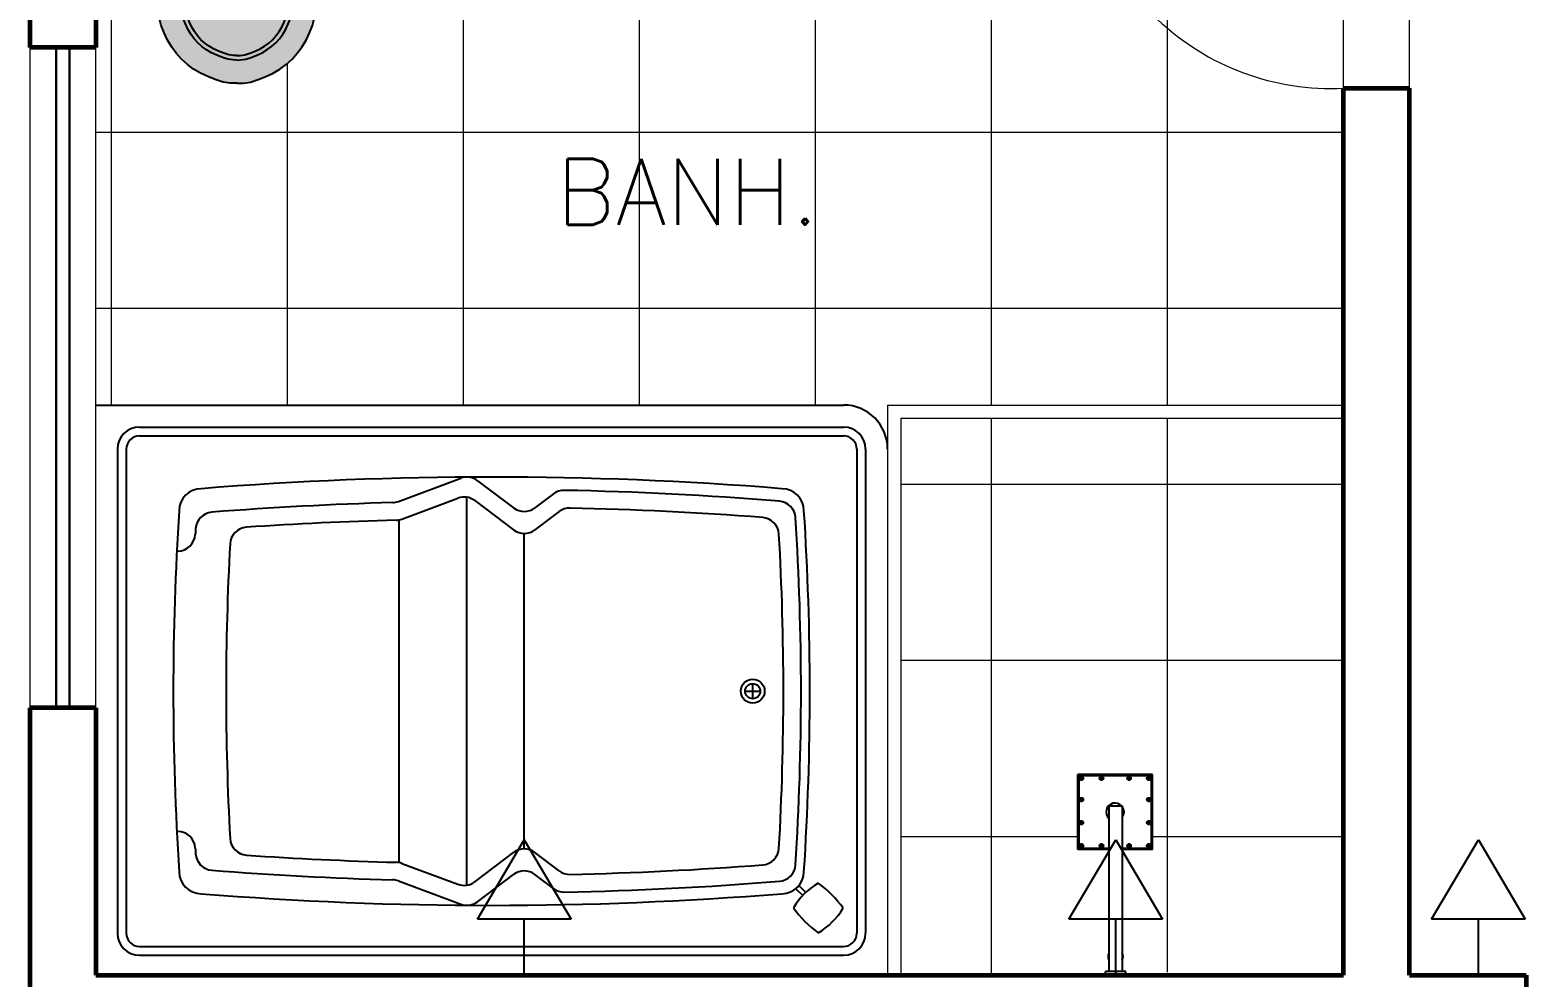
# Model space of a CAD drawing. Header units: millimetres. Extents: x 1127 to 14330, y -137 to 7568.
# Drawn here: x 12149.1 to 12489.1, y 6910 to 7125.2 of the extents above; entities that cross this region are included whole.
import ezdxf

# ---------------------------------------------------------------- set-up
doc = ezdxf.new("R2010")
doc.units = ezdxf.units.MM
doc.header["$LTSCALE"] = 0.01
for name, color, linetype, lineweight in [('0.05', 8, 'Continuous', 5), ('0.13', 6, 'Continuous', 13), ('0.20', 7, 'Continuous', 20), ('0.60', 4, 'Continuous', 60)]:
    doc.layers.add(name, color=color, linetype=linetype, lineweight=lineweight)
doc.layers.add('HAC_MOB', color=61, linetype='Continuous')
doc.layers.add('LAY', color=8, linetype='Continuous')
doc.styles.add('ROMANS', font='romans.shx')

# ---------------------------------------------------------------- blocks, each defined once
blk = doc.blocks.new('-Vaso com Caixa')
at = {"layer": 'HAC_MOB'}
h = blk.add_hatch(color=7, dxfattribs=at)
h.set_gradient(color1=(249, 250, 250), one_color=1, tint=1, name='SPHERICAL')
h.paths.add_polyline_path([(15.50603640122063, -1, 0.4142135623730951), (14.50603640122063, 0), (-14.50603640122063, 0, 0.4142135623730951), (-15.50603640122063, -1), (-15.50603640122063, -11, 0.4142135623730951), (-11.50603640122063, -15), (11.50603640122063, -15, 0.4180317289619527), (15.50569744768654, -10.94792780597527), (15.50603640122063, -10.94792780597527)], flags=17)
h.paths.add_polyline_path([(18.00603640122063, -11.48942705428999), (17.02013186679324, -11.48942705428999), (17.02013186679324, -11.16076092720505), (16.07443418058756, -11.16076092720505), (16.07443418058756, -10.94792780597527), (15.50603640122063, -10.94792780597527), (15.50603640122063, -11, -0.4142135623730951), (11.50603640122063, -15), (-11.50603640122063, -15, -0.4142135623730951), (-15.50603640122063, -11), (-15.50603640122063, -1, -0.4142135623730951), (-14.50603640122063, 0), (-18.00603640122063, 0), (-18.00603640122063, -16.5), (18.00603640122063, -16.5)])
h.paths.add_polyline_path([(18.00603640122063, 0), (14.50603640122063, 0, -0.4142135623730951), (15.50603640122063, -1), (15.50603640122063, -9.52485385908767), (16.07443418058756, -9.52485385908767), (16.07443418058756, -9.312020737859712), (17.02013186679324, -9.312020737857893), (17.02013186679324, -8.983355740025218), (18.00603640122063, -8.983355740025218)], flags=17)
h = blk.add_hatch(color=7, dxfattribs=at)
h.set_gradient(color1=(249, 250, 250), one_color=1, tint=1, name='SPHERICAL')
h.paths.add_polyline_path([(16.07443418058756, -9.52485385908767), (15.50603640122063, -9.52485385908767), (15.50603640122063, -10.94792780597527), (16.07443418058756, -10.94792780597527)])
h.paths.add_polyline_path([(17.02013186679324, -9.312020737857893), (16.07443418058756, -9.312020737857893), (16.07443418058756, -11.16076092720505), (17.02013186679324, -11.16076092720505)])
h.paths.add_polyline_path([(18.21253241346312, -8.983355740025218), (17.02013186679324, -8.983355740025218), (17.02013186679324, -11.48942705428999), (18.21253241346312, -11.48942705428999)])
h = blk.add_hatch(color=7, dxfattribs=at)
h.set_gradient(color1=(249, 250, 250), one_color=1, tint=1, name='SPHERICAL')
h.paths.add_polyline_path([(18.00603640122063, -16.5), (-18.00603640122063, -16.5), (-18.00603640122063, -25.24600132693013, -0.4142135623730949), (-12.75603640122063, -19.99600132693013), (0, -19.99600132693013), (12.75603640122063, -19.99600132693013, -0.4142135623731011), (18.00603640122063, -25.24600132693013)])
h = blk.add_hatch(color=7, dxfattribs=at)
h.set_gradient(color1=(249, 250, 250), one_color=1, tint=1, name='SPHERICAL')
h.paths.add_polyline_path([(3.637978807091713e-12, -27.74734744557281, -0.394815680304615), (12.72796761065001, -39.66169639619329), (18.00603640122063, -39.66169639619329), (18.00603640122063, -25.24600132693013, 0.4142135623731013), (12.75603640122063, -19.99600132693013), (0, -19.99600132693013), (-12.75603640122063, -19.99600132693013, 0.4142135623731011), (-18.00603640122063, -25.24600132693013), (-18.00603640122063, -28.52244570604125), (-13.76840284140417, -24.761368626685), (-8.837247082257818, -24.761368626685, -1), (-7.43505009393084, -24.761368626685), (7.435050093929021, -24.761368626685, -1), (8.837247082255999, -24.761368626685, -1), (7.435050093929021, -24.761368626685), (-7.43505009393084, -24.761368626685, -1), (-8.837247082257818, -24.761368626685), (-13.76840284140417, -24.761368626685), (-18.00603640122063, -28.52244570604125), (-18.00603640122245, -39.66169639619329), (-12.72796761065001, -39.66169639619329, -0.394815680304785)])
h.paths.add_polyline_path([(-12.75603640122063, -40.51796879071662, -0.01678982994435161), (-12.72796761065001, -39.66169639619329), (-18.00603640122063, -39.66169639619329), (-18.00603640122063, -47.36290042372639), (-17.93148800291601, -49.30115877966091), (-17.63329440969574, -51.09032033898438), (-17.18600401986441, -52.87948189830422), (-16.51506843512107, -54.59409505932126), (-15.76958445206765, -56.23415982203551), (-14.80045527410221, -57.79967618643786), (-13.75677769783215, -59.21609575424009), (-12.56400332495105, -60.55796692373042), (-11.22213215546253, -61.75074129660788), (-9.805712587662128, -62.79441887287976), (-8.240196223252497, -63.76354805084884), (-6.600131460545526, -64.50903203389862), (-4.885518299526666, -65.17996761864379), (-3.090316457655717, -65.7471215175301), (-1.487203564769516, -65.99528489641853), (-0.07893682496978727, -66), (0, -65.99979988963241), (0.07893682494977838, -66), (1.487203564767697, -65.99528489641853), (3.090316457655717, -65.74712151752829), (4.885518299524847, -65.1799676186456), (6.600131460545526, -64.5090320338968), (8.240196223254316, -63.76354805084702), (9.80571258766031, -62.79441887288158), (11.22213215545889, -61.7507412966097), (12.56400332494923, -60.5579669237286), (13.75677769783033, -59.21609575423827), (14.80045527410221, -57.7996761864415), (15.76958445206765, -56.23415982203369), (16.51506843511925, -54.59409505931944), (17.18600401986441, -52.87948189830604), (17.63329440969574, -51.09032033898256), (17.93148800291601, -49.30115877966091), (18.00603640122063, -47.36290042373366), (18.00603640122063, -39.66169639619329), (12.72796761065001, -39.66169639619329, -0.01678982993876829), (12.75603640122063, -40.51796879043104), (12.75603640122063, -47.26197619552113), (12.69816695570807, -48.76658177883655), (12.48919503490833, -50.020413303635), (12.17436510136213, -51.27973303782346), (11.67736517904814, -52.54984395040265), (11.12903936395378, -53.75616074361096), (10.44815207763349, -54.85605559074247), (9.672993427058827, -55.90805661652485), (8.845275587382275, -56.83923918615983), (7.914093017741834, -57.6669570258382), (6.862091991963098, -58.44211567641287), (5.762197144831589, -59.12300296273315), (4.555880351626911, -59.67132877782751), (3.285769439042269, -60.16832870014332), (2.019813187078398, -60.5496813528207), (0.838661447263803, -60.702754855065), (0, -60.74734744557281), (-0.838661447267441, -60.702754855065), (-2.019813187078398, -60.5496813528207), (-3.285769439042269, -60.16832870014332), (-4.555880351626911, -59.67132877782569), (-5.762197144831589, -59.12300296273315), (-6.862091991963098, -58.44211567641469), (-7.914093017745472, -57.6669570258382), (-8.845275587384094, -56.83923918615983), (-9.672993427060646, -55.90805661652485), (-10.44815207763349, -54.85605559074247), (-11.12903936395378, -53.75616074361096), (-11.67736517904632, -52.54984395040628), (-12.17436510136213, -51.27973303782528), (-12.48919503491015, -50.020413303635), (-12.69816695570989, -48.76658177883655), (-12.75603640122063, -47.2619761955284)])
h.paths.add_polyline_path([(-11.75603640122063, -40.41838268232641, -0.01610251061523419), (-11.72590925339864, -39.66169639619329), (-12.72796761065001, -39.66169639619329, 0.01638570536862046), (-12.75603640122063, -40.49734744558555), (-12.75603640122245, -47.26197619552113), (-12.69816695570989, -48.76658177883655), (-12.48919503491015, -50.020413303635), (-12.17436510136213, -51.27973303782346), (-11.67736517904996, -52.54984395040265), (-11.1290393639556, -53.75616074360914), (-10.44815207763531, -54.85605559074247), (-9.672993427060646, -55.90805661652121), (-8.845275587382275, -56.83923918615983), (-7.914093017745472, -57.6669570258382), (-6.862091991963098, -58.44211567641105), (-5.762197144831589, -59.12300296273315), (-4.555880351626911, -59.67132877782569), (-3.285769439045907, -60.16832870013968), (-2.019813187080217, -60.54968135281888), (-0.838661447265622, -60.702754855065), (0, -60.74734744557463), (0.838661447263803, -60.702754855065), (2.019813187078398, -60.5496813528207), (3.285769439045907, -60.1683287001415), (4.555880351625092, -59.67132877782569), (5.76219714482977, -59.12300296273315), (6.862091991963098, -58.44211567641287), (7.914093017745472, -57.6669570258382), (8.845275587382275, -56.83923918615983), (9.672993427058827, -55.90805661652485), (10.44815207763531, -54.85605559074247), (11.12903936395378, -53.75616074361096), (11.67736517904814, -52.54984395040447), (12.17436510136213, -51.27973303782528), (12.48919503490833, -50.020413303635), (12.69816695570807, -48.76658177883655), (12.75603640122063, -47.26197619552295), (12.75603640122063, -40.49734744586749, 0.01638570537416361), (12.72796761065001, -39.66169639619329), (11.72590925339682, -39.66169639619329, -0.01610251061588206), (11.75603640122063, -40.41838268235733), (11.75603640122063, -47.24275253300948), (11.70134389909799, -48.66475758820343), (11.50936658256796, -49.81662148737814), (11.21976721212195, -50.97501896916037), (10.7558978921752, -52.16046278680733), (10.24512601383685, -53.28416091914733), (9.619141944973308, -54.2953659534669), (8.895129756434471, -55.27795392362532), (8.136946494510994, -56.13091009329037), (7.283990324844126, -56.88909335521566), (6.301402354687525, -57.61310554375268), (5.290197320369771, -58.23908961261623), (4.16649918802068, -58.74986149095639), (2.958824645596906, -59.22242979016664), (1.809931921308817, -59.5685185964503), (0.7477219470274576, -59.70617762484108), (0, -59.74593485787773), (-0.7477219470256387, -59.70617762484108), (-1.809931921306998, -59.5685185964503), (-2.958824645600544, -59.22242979016482), (-4.166499188026137, -58.74986149095639), (-5.29019732037159, -58.23908961261623), (-6.301402354687525, -57.6131055437545), (-7.283990324847764, -56.88909335521748), (-8.136946494509175, -56.13091009329037), (-8.89512975643629, -55.27795392362532), (-9.619141944973308, -54.2953659534669), (-10.24512601383685, -53.28416091914914), (-10.75589789217702, -52.16046278680369), (-11.21976721212377, -50.97501896915855), (-11.50936658256978, -49.81662148737632), (-11.70134389909799, -48.66475758820525), (-11.75603640122245, -47.2427525330022)], flags=17)
h.paths.add_polyline_path([(1.818989403545856e-12, -28.74734744557281, -0.393183673334494), (11.72590925339682, -39.66169639619329), (12.72796761065001, -39.66169639619329, 0.3948156803047027), (0, -27.74734744557281, 0.3948156803046973), (-12.72796761065001, -39.66169639619329), (-11.72590925339864, -39.66169639619329, -0.3931836733345833)], flags=17)
h = blk.add_hatch(color=254, dxfattribs=at)
h.set_gradient(color1=(227, 232, 232), one_color=1, tint=1, name='SPHERICAL')
h.paths.add_polyline_path([(-7.43505009393084, -24.761368626685, 1), (-8.837247082257818, -24.761368626685, 1)])
h.paths.add_polyline_path([(7.435050093929021, -24.761368626685, 1), (8.837247082255999, -24.761368626685, 1)])
h.paths.add_polyline_path([(4.74710681493525, -39.66169639619329), (-4.747106814937069, -39.66169639619329, 0.9656910283251271)])
h.paths.add_polyline_path([(4.75, -30.94287177212027, 0.259044901047023), (-4.75, -30.94287177212027), (-4.75, -39.49593485787773, 0.008726284705901182), (-4.747106814937069, -39.66169639619329), (4.74710681493525, -39.66169639619329, 0.008726284705901182), (4.75, -39.49593485787773)])
h = blk.add_hatch(color=7, dxfattribs=at)
h.set_gradient(color1=(238, 241, 241), one_color=1, tint=1, name='SPHERICAL')
h.paths.add_polyline_path([(-4.75, -30.94287177212027, -0.259044901047023), (4.75, -30.94287177212027), (4.75, -39.49593485787773, -0.008726284705901182), (4.74710681493525, -39.66169639619329), (11.72590925339682, -39.66169639619329, 0.3931836733345415), (0, -28.74734744557281, 0.3931836733345387), (-11.72590925339864, -39.66169639619329), (-4.747106814937069, -39.66169639619329, -0.008726284705901182), (-4.75, -39.49593485787773)])
h.paths.add_polyline_path([(11.75603640122063, -40.41838268235733, 0.0161025106158724), (11.72590925339682, -39.66169639619329), (4.74710681493525, -39.66169639619329, -0.9656910283251271), (-4.747106814937069, -39.66169639619329), (-11.72590925339864, -39.66169639619329, 0.01610251061524869), (-11.75603640122063, -40.41838268232641), (-11.75603640122245, -47.24275253300402), (-11.70134389909799, -48.66475758820525), (-11.50936658256796, -49.8166214873836), (-11.21976721212559, -50.97501896915674), (-10.75589789217702, -52.16046278680005), (-10.24512601383867, -53.28416091914733), (-9.619141944976946, -54.29536595346326), (-8.89512975643811, -55.2779539236235), (-8.136946494510994, -56.13091009329037), (-7.283990324847764, -56.88909335521384), (-6.301402354687525, -57.6131055437545), (-5.29019732037159, -58.23908961261623), (-4.166499188026137, -58.74986149095457), (-2.958824645598725, -59.22242979016482), (-1.809931921310636, -59.5685185964503), (-0.7477219470292766, -59.70617762484108), (0, -59.74593485787773), (0.7477219470256387, -59.70617762484108), (1.809931921308817, -59.5685185964503), (2.958824645595087, -59.22242979016664), (4.166499188022499, -58.74986149095639), (5.290197320367952, -58.23908961261623), (6.301402354685706, -57.6131055437545), (7.283990324845945, -56.88909335521384), (8.136946494510994, -56.13091009328855), (8.895129756434471, -55.27795392362532), (9.619141944975127, -54.29536595346508), (10.24512601383685, -53.28416091914733), (10.7558978921752, -52.16046278680369), (11.21976721212377, -50.97501896915855), (11.50936658256796, -49.81662148737996), (11.70134389909799, -48.66475758820525), (11.75603640122063, -47.24275253300766)])
for p, q in [((18.00603640122063, 0), (-18.00603640122063, 0)), ((18.00603640122063, -8.983355740025218), (18.00603640122063, 0)), ((-15.50603640122063, -11), (-15.50603640122063, -1)), ((15.50603640122063, -11), (15.50603640122063, -1)), ((16.07443418058756, -9.52485385908767), (15.50603640122063, -9.52485385908767)), ((16.07443418058756, -10.94792780597527), (15.50603640122063, -10.94792780597527)), ((18.00603640122063, -16.5), (-18.00603640122063, -16.5)), ((11.50603640122063, -15), (-11.50603640122063, -15)), ((0, -19.99600132693013), (-12.75603640122063, -19.99600132693013)), ((0, -19.99600132693013), (-12.75603640122063, -19.99600132693013)), ((0, -19.99600132693013), (12.75603640122063, -19.99600132693013)), ((-4.75, -30.94287177212027), (-4.75, -39.49593485787773)), ((4.75, -30.94287177212027), (4.75, -39.49593485787773))]:
    blk.add_line(p, q)
for points in [[(0, -65.99979988963241), (-0.07893682494977838, -66), (-0.07893682494977838, -66), (-1.487203564767697, -65.99528489641853), (-3.090316457655717, -65.74712151752829), (-4.885518299526666, -65.17996761864379), (-6.600131460543707, -64.50903203389862), (-8.240196223256135, -63.76354805084702), (-9.805712587662128, -62.79441887288158), (-11.22213215545889, -61.7507412966097), (-12.56400332494923, -60.5579669237286), (-13.75677769783215, -59.21609575423645), (-14.80045527410221, -57.7996761864415), (-15.76958445206947, -56.23415982203369), (-16.51506843511925, -54.59409505932126), (-17.18600401986623, -52.87948189830422), (-17.63329440969574, -51.09032033898256), (-17.93148800291601, -49.30115877966091), (-18.00603640122063, -47.36290042372821), (-18.00603640122063, 0)], [(18.00603640122063, -8.592692598194844), (18.00603640122063, 0)], [(17.02013186679324, -9.312020737857893), (16.07443418058756, -9.312020737857893), (16.07443418058756, -11.16076092720505), (17.02013186679324, -11.16076092720505)], [(0, -65.99979988963241), (0.07893682494977838, -66), (0.07893682494977838, -66), (1.487203564767697, -65.99528489641853), (3.090316457655717, -65.74712151752829), (4.885518299526666, -65.17996761864379), (6.600131460541888, -64.50903203389862), (8.240196223254316, -63.76354805084702), (9.805712587662128, -62.79441887288158), (11.22213215545707, -61.7507412966097), (12.56400332494923, -60.5579669237286), (13.75677769783033, -59.21609575423645), (14.80045527410221, -57.7996761864415), (15.76958445206765, -56.23415982203369), (16.51506843511925, -54.59409505932126), (17.18600401986441, -52.87948189830604), (17.63329440969574, -51.09032033898256), (17.93148800291601, -49.30115877966091), (18.00603640122063, -47.36290042372821), (18.00603640122063, -11.48942705428999)], [(0, -60.74734744557281), (-0.838661447265622, -60.702754855065), (-2.019813187080217, -60.5496813528207), (-3.285769439044088, -60.1683287001415), (-4.555880351626911, -59.67132877782569), (-5.762197144831589, -59.12300296273315), (-6.862091991963098, -58.44211567641469), (-7.914093017745472, -57.6669570258382), (-8.845275587382275, -56.83923918615983), (-9.672993427058827, -55.90805661652485), (-10.44815207763531, -54.85605559074247), (-11.1290393639556, -53.75616074361096), (-11.67736517904814, -52.54984395040447), (-12.17436510136213, -51.27973303782346), (-12.48919503491015, -50.02041330363681), (-12.69816695570989, -48.76658177883655), (-12.75603640122063, -47.26197619552295), (-12.75603640122063, -40.49734744568559)], [(0.05309614333964419, -59.74875804068142), (-0.7477219470274576, -59.70617762484108), (-1.809931921308817, -59.5685185964503), (-2.958824645598725, -59.22242979016664), (-4.166499188024318, -58.74986149095639), (-5.290197320369771, -58.23908961261623), (-6.301402354687525, -57.6131055437545), (-7.283990324845945, -56.88909335521384), (-8.136946494512813, -56.13091009329037), (-8.89512975643629, -55.27795392362532), (-9.619141944975127, -54.29536595346508), (-10.24512601383867, -53.28416091914914), (-10.75589789217702, -52.16046278680187), (-11.21976721212377, -50.97501896916037), (-11.50936658256978, -49.81662148737996), (-11.70134389909799, -48.66475758820525), (-11.75603640122063, -47.24275253300766), (-11.75603640122063, -40.41838268233369)], [(-0.05309614334146318, -59.74875804068142), (0.7477219470274576, -59.70617762484108), (1.809931921308817, -59.5685185964503), (2.958824645596906, -59.22242979016664), (4.166499188022499, -58.74986149095639), (5.290197320369771, -58.23908961261623), (6.301402354687525, -57.6131055437545), (7.283990324845945, -56.88909335521384), (8.136946494510994, -56.13091009329037), (8.89512975643629, -55.27795392362532), (9.619141944973308, -54.29536595346508), (10.24512601383685, -53.28416091914914), (10.75589789217702, -52.16046278680187), (11.21976721212377, -50.97501896916037), (11.50936658256796, -49.81662148737996), (11.70134389909799, -48.66475758820525), (11.75603640122063, -47.24275253300766), (11.75603640122063, -40.41838268233369)], [(0, -60.74734744557281), (0.838661447263803, -60.702754855065), (2.019813187078398, -60.5496813528207), (3.285769439044088, -60.1683287001415), (4.555880351626911, -59.67132877782569), (5.762197144831589, -59.12300296273315), (6.862091991963098, -58.44211567641469), (7.914093017743653, -57.6669570258382), (8.845275587382275, -56.83923918615983), (9.672993427058827, -55.90805661652485), (10.44815207763531, -54.85605559074247), (11.12903936395378, -53.75616074361096), (11.67736517904814, -52.54984395040447), (12.17436510136213, -51.27973303782346), (12.48919503490833, -50.02041330363681), (12.69816695570807, -48.76658177883655), (12.75603640122063, -47.26197619552295), (12.75603640122063, -40.49734744568559)]]:
    blk.add_lwpolyline(points)
blk.add_lwpolyline([(18.21253241346312, -8.983355740025218), (18.21253241346312, -11.48942705428999), (17.02013186679324, -11.48942705428999), (17.02013186679324, -8.983355740025218)], close=True)
for centre in [(-8.13614858809342, -24.761368626685), (8.13614858809342, -24.761368626685)]:
    blk.add_circle(centre, 0.7010984941632046)
for centre, radius, start, end in [((-14.50603640122063, -1), 1, 90, 180), ((14.50603640122063, -1), 1, 0, 90), ((-11.50603640122063, -11), 4, 180, 270), ((11.50603640122063, -11), 4, 270, 0), ((-12.75603640122063, -25.24600132693013), 5.25, 90, 185.4650237999309), ((12.75603640122063, -25.24600132693013), 5.25, 354.5349762000691, 90), ((0.004270820418241783, -40.50765811815108), 12.76031138728997, 90.01917664722473, 179.9537034740782), ((0.003936124790925533, -40.50765817416323), 11.76031138728997, 90.01917664722473, 179.9537034740782), ((0, -39.49593485787773), 9.783526365729633, 60.95410761164058, 119.0458923883594), ((-0.004270820420060772, -40.50765811815108), 12.76031138728997, 0.04629652592181499, 89.98082335277527), ((-0.003936124792744522, -40.50765817416323), 11.76031138728997, 0.04629652592181499, 89.98082335277527), ((0, -39.49593485787773), 4.75, 180, 0)]:
    blk.add_arc(centre, radius, start, end)

msp = doc.modelspace()

# ---------------------------------------------------------------- hatches: boundary and pattern name
at = {"layer": '0.05'}
h = msp.add_hatch(dxfattribs=at)
h.set_pattern_fill('_USER,_O', color=256, scale=40, double=1, pattern_type=0)
h.set_pattern_definition([(0, (12447.59084236764, 7181.938455098425), (0, 40), []), (90, (12447.59084236764, 7181.938455098425), (-40, 2.449212707644755e-15), [])])
h.paths.add_polyline_path([(12462.59084236764, 7171.938455098425), (12447.59084236764, 7171.938455098425), (12447.59084236764, 7168.938455098425), (12387.59084236764, 7168.938455098425, 0.4293114224133067), (12447.59084236763, 7111.938455098425), (12462.59084236763, 7111.938455098425)])
h.paths.add_polyline_path([(12447.59084236764, 7111.938455098425, -0.429311422413378), (12387.59084236764, 7168.938455098425), (12387.59084236764, 7171.938455098425), (12447.59084236764, 7171.938455098425), (12447.59084236764, 7181.938455098425), (12360.5532143021, 7181.938455098425), (12360.5532143021, 7147.802888419101), (12334.83439560805, 7147.802888419101), (12334.83439560805, 7137.626176212594), (12269.83424417264, 7137.626175208716), (12269.83424417264, 7147.802888419101), (12244.10856745951, 7147.802888419101), (12244.10856745951, 7181.93845509844), (12164.0908423512, 7181.938455098483), (12164.0908423512, 7121.188455098978), (12164.09084235119, 7039.934510365507), (12333.99641581297, 7039.934510365507, -0.4142135623730909), (12343.99641581297, 7029.934510365507), (12343.99641581297, 7039.934510365507), (12447.59084236764, 7039.934510365507)])
h.paths.add_polyline_path([(12213.28853507814, 7126.193260574859), (12212.61759949339, 7124.478647413853), (12211.87211551034, 7122.838582651137), (12210.9029863324, 7121.273066286725), (12209.85930875612, 7119.856646718938), (12208.66653438323, 7118.51477554944), (12207.32466321375, 7117.322001176566), (12205.90824364594, 7116.278323600287), (12204.34272728153, 7115.309194422327), (12202.70266251883, 7114.563710439266), (12200.98804935781, 7113.892774854525), (12199.19284751594, 7113.325620955642), (12197.58973462306, 7113.077457576743), (12196.10253105828, 7113.07247817998), (12194.61532749351, 7113.077457576743), (12193.01221460063, 7113.325620955642), (12191.21701275876, 7113.892774854525), (12189.50239959774, 7114.563710439266), (12187.86233483504, 7115.309194422327), (12186.29681847063, 7116.278323600287), (12184.88039890284, 7117.322001176566), (12183.53852773333, 7118.51477554944), (12182.34575336045, 7119.856646718938), (12181.30207578417, 7121.273066286725), (12180.33294660621, 7122.838582651137), (12179.58746262317, 7124.478647413853), (12178.91652703843, 7126.193260574859), (12178.46923664858, 7127.982422134199), (12178.17104305536, 7129.771583693509), (12178.09649465706, 7131.709842049444), (12178.09649465706, 7179.072742473174), (12214.10856745951, 7179.072742473174), (12214.10856745951, 7170.089386733147), (12214.31506347173, 7170.089386733147), (12214.31506347173, 7167.583315418873), (12214.10856745951, 7131.709842049444), (12214.0340190612, 7129.771583693509), (12213.73582546799, 7127.982422134199)], flags=16)
h.paths.add_polyline_path([(12208.27689615964, 7127.793009435351), (12207.77989623732, 7126.522898522759), (12207.23157042224, 7125.316581729552), (12206.55068313592, 7124.216686882428), (12205.77552448535, 7123.164685856638), (12204.94780664565, 7122.233503287003), (12204.01662407603, 7121.405785447336), (12202.96462305025, 7120.630626796759), (12201.86472820312, 7119.949739510441), (12200.65841140991, 7119.401413695334), (12199.38830049733, 7118.904413773023), (12198.12234424535, 7118.523061120344), (12196.45322305562, 7118.306748332092), (12195.26386961102, 7118.369987618105), (12194.08271787121, 7118.523061120344), (12192.81676161924, 7118.904413773023), (12191.54665070667, 7119.401413695334), (12190.34033391345, 7119.949739510441), (12189.24043906631, 7120.630626796759), (12188.18843804052, 7121.405785447336), (12187.2572554709, 7122.233503287003), (12186.42953763122, 7123.164685856638), (12185.65437898065, 7124.216686882428), (12184.97349169434, 7125.316581729552), (12184.42516587922, 7126.522898522759), (12183.92816595692, 7127.793009435351), (12183.61333602338, 7129.052329169528), (12183.40436410258, 7130.306160694337), (12183.34649465706, 7131.810766277646), (12183.34649465706, 7138.554773681331, -0.4143522046866196), (12196.10253105828, 7151.325395027598, -0.4138789063364173), (12208.85856745951, 7138.575395026463), (12208.85856745951, 7131.810766277646), (12208.80069801399, 7130.306160694337), (12208.59172609319, 7129.052329169528)], flags=0)
h.paths.add_polyline_path([(12207.32229827042, 7128.097723504005), (12206.85842895047, 7126.912279686367), (12206.34765707213, 7125.788581554021), (12205.72167300325, 7124.777376519705), (12204.99766081473, 7123.794788549552), (12204.23947755279, 7122.941832379875), (12203.38652138313, 7122.183649117957), (12202.40393341298, 7121.459636929416), (12201.39272837866, 7120.833652860558), (12200.26903024632, 7120.322880982218), (12199.06135570387, 7119.850312683004), (12197.91246297958, 7119.50422387672), (12196.41519608411, 7119.310182857458), (12196.10253105828, 7119.326807615289), (12195.78986603246, 7119.310182857458), (12194.29259913697, 7119.50422387672), (12193.14370641269, 7119.850312683004), (12191.93603187025, 7120.322880982218), (12190.81233373791, 7120.833652860558), (12189.80112870359, 7121.459636929416), (12188.81854073344, 7122.183649117957), (12187.96558456378, 7122.941832379875), (12187.20740130184, 7123.794788549552), (12186.48338911332, 7124.777376519705), (12185.85740504446, 7125.788581554021), (12185.3466331661, 7126.912279686367), (12184.88276384615, 7128.097723504005), (12184.59316447571, 7129.256120985796), (12184.40118715919, 7130.407984884965), (12184.34649465706, 7131.829989940161), (12184.34649465706, 7138.47580880695, -0.4163405806764489), (12196.10253105828, 7150.325395027598, -0.4118939853864025), (12207.85856745951, 7138.654359790831), (12207.85856745951, 7131.829989940161), (12207.80387495738, 7130.407984884965), (12207.61189764086, 7129.256120985796)], flags=0)
h.paths.add_polyline_path([(12191.35253105828, 7139.576807615289), (12191.35253105828, 7148.129870701057, -0.25904490104702), (12200.85253105829, 7148.129870701057), (12200.85253105829, 7139.576807615289, -1)], flags=0)
h.paths.add_polyline_path([(12203.53758115222, 7154.311373846489, -1), (12204.93977814054, 7154.311373846489, -1)], flags=0)
h.paths.add_polyline_path([(12212.17696523888, 7168.124814667186), (12211.60856745951, 7168.124814667186), (12211.60856745951, 7168.072742473174), (12212.17696523888, 7167.911981545971)], flags=0)
h.paths.add_polyline_path([(12187.26528397601, 7154.311373846489, -1), (12188.66748096434, 7154.311373846489, -1)], flags=0)
h.paths.add_polyline_path([(12447.59084236764, 7036.934510365507), (12346.99641581296, 7036.934510365507), (12346.99641581296, 6910.438455099473), (12393.48736424005, 6910.438455099473), (12393.48736424005, 6911.288649204085), (12394.29760406085, 6911.288649204085), (12394.29760406085, 6913.859237532073, -0.2499999999812444), (12394.29760406085, 6915.459603046023), (12394.29760406085, 6938.985685507243), (12387.19111617235, 6938.985685507243), (12387.19111617235, 6955.990709799356), (12404.19614199066, 6955.990709799356), (12404.19614199066, 6938.985685507243), (12397.29828939974, 6938.985685507243), (12397.29828939974, 6915.459603046082, -0.2500000000006776), (12397.29828939974, 6913.859237532015), (12397.29828939974, 6911.288649204085), (12398.09989392295, 6911.288649204085), (12447.59084236764, 6910.438455099473)])

# ---------------------------------------------------------------- linework, layer by layer
at = {"color": 7, "lineweight": 30}
for p, q in [((12155.09084235117, 6971.188455098978), (12155.09084235117, 7121.188455098978)), ((12158.09084235119, 6971.188455098978), (12158.09084235119, 7121.188455098978))]:
    msp.add_line(p, q, dxfattribs=at)
at = {"color": 7, "lineweight": 60}
for p, q in [((12164.0908423512, 6971.188455098978), (12164.0908423512, 6910.438455099473)), ((12164.09135507197, 6910.438455098396), (12429.20977541381, 6910.438455098396))]:
    msp.add_line(p, q, dxfattribs=at)
at = {"color": 7}
for p, q in [((12250.76871913578, 6923.129997959628), (12261.41488070597, 6941.199067660162)), ((12261.41488070597, 6941.199067660162), (12272.06104281466, 6923.129998276909)), ((12385.18830485617, 6923.129997885966), (12395.83446642636, 6941.1990675865)), ((12395.83446642636, 6941.1990675865), (12406.48062853506, 6923.129998203247)), ((12467.60538507278, 6923.129997960705), (12478.25154664297, 6941.199067661239)), ((12478.25154664297, 6941.199067661239), (12488.89770875167, 6923.129998277986)), ((12272.06104281466, 6923.129998276909), (12250.76871913578, 6923.129997959628)), ((12261.41488116434, 6910.438455098396), (12261.41488097522, 6923.129998118271)), ((12406.48062853506, 6923.129998203247), (12385.18830485617, 6923.129997885966)), ((12395.83446688473, 6910.438455024734), (12395.83446669561, 6923.129998044609)), ((12488.89770875167, 6923.129998277986), (12467.60538507278, 6923.129997960705)), ((12478.25154710134, 6910.438455099473), (12478.25154691222, 6923.129998119348))]:
    msp.add_line(p, q, dxfattribs=at)
at = {"layer": '0.05', "lineweight": 25}
for p, q in [((12164.09545659728, 7039.934510365507), (12333.99641581297, 7039.934510365507)), ((12173.99641581296, 7034.934510365507), (12333.99641581297, 7034.934510365507)), ((12173.99641581296, 7032.934510365507), (12333.99641581297, 7032.934510365507)), ((12168.99641581297, 7029.934510365536), (12168.99641581297, 6919.934510365507)), ((12170.99641581296, 7029.934510365536), (12170.99641581296, 6919.934510365507)), ((12336.99641581296, 7029.934510365536), (12336.99641581296, 6919.934510365507)), ((12338.99641581297, 7029.934510365536), (12338.99641581297, 6919.934510365507)), ((12232.81664718137, 7018.025415026787), (12247.01910432601, 7023.313682176144)), ((12250.82593141274, 7022.7567906029), (12259.00383089299, 7016.579068635183)), ((12233.58943642766, 7014.044872378407), (12246.35873623783, 7018.799505187286)), ((12248.41488116434, 6930.872976870422), (12248.41488116434, 7018.996043860563)), ((12250.16556332455, 7018.242613614071), (12259.00383091593, 7011.56603855532)), ((12268.03562108942, 7019.759138580033), (12263.82593138982, 7016.579068635183)), ((12269.33910764837, 7015.730784029351), (12263.82593141275, 7011.56603855532)), ((12232.96488116434, 6936.056700723566), (12232.96488116434, 7013.812320007477)), ((12261.41488116434, 6939.111299751123), (12261.41488116434, 7010.757720979978)), ((12182.46941437027, 7006.782405844162), (12182.68340169074, 7006.782405844162)), ((12311.62965371211, 6974.934510365507), (12315.05435483411, 6974.934510365507)), ((12313.34200427312, 6973.222159804514), (12313.34200427312, 6976.646860926528)), ((12387.19111617235, 6938.985685507243), (12387.19111617235, 6955.990709799356)), ((12404.19614199066, 6955.990709799356), (12387.19111617235, 6955.990709799356)), ((12387.3911618616, 6939.385776885771), (12387.3911618616, 6955.590618420843)), ((12387.421167494, 6955.530604866683), (12387.421167494, 6939.445788150595)), ((12387.48868474559, 6955.14051562002), (12388.59393595779, 6955.14051562002)), ((12403.79605061217, 6955.790664110114), (12387.59120755084, 6955.790664110114)), ((12387.65122186812, 6955.760657714578), (12403.79605061217, 6955.760657714578)), ((12388.04131035169, 6955.284886819849), (12387.91628179591, 6955.212700838369)), ((12387.91628179591, 6955.212700838369), (12387.91628179591, 6955.068330401642)), ((12387.91628179591, 6955.068330401642), (12388.04131035169, 6954.996145183264)), ((12388.04131035169, 6954.587890013921), (12388.04131035169, 6955.693141989206)), ((12388.1663389075, 6955.212700838369), (12388.04131035169, 6955.284886819849)), ((12388.04131035169, 6954.996145183264), (12388.1663389075, 6955.068330401642)), ((12388.1663389075, 6955.068330401642), (12388.1663389075, 6955.212700838369)), ((12392.0451621729, 6955.14051562002), (12393.15041338507, 6955.14051562002)), ((12392.59778777897, 6955.284886819849), (12392.47275922319, 6955.212700838369)), ((12392.47275922319, 6955.212700838369), (12392.47275922319, 6955.068330401642)), ((12392.47275922319, 6955.068330401642), (12392.59778777897, 6954.996145183264)), ((12392.59778777897, 6954.587890013921), (12392.59778777897, 6955.693141989206)), ((12392.72281633478, 6955.212700838369), (12392.59778777897, 6955.284886819849)), ((12392.59778777897, 6954.996145183264), (12392.72281633478, 6955.068330401642)), ((12392.72281633478, 6955.068330401642), (12392.72281633478, 6955.212700838369)), ((12398.31783963912, 6955.14051562002), (12399.42309085125, 6955.14051562002)), ((12398.87046524521, 6955.284886819849), (12398.74543668941, 6955.212700838369)), ((12398.74543668941, 6955.212700838369), (12398.74543668941, 6955.068330401642)), ((12398.74543668941, 6955.068330401642), (12398.87046524521, 6954.996145183264)), ((12398.87046524521, 6954.587890013921), (12398.87046524521, 6955.693141989206)), ((12398.99549380096, 6955.212700838369), (12398.87046524521, 6955.284886819849)), ((12398.87046524521, 6954.996145183264), (12398.99549380096, 6955.068330401642)), ((12398.99549380096, 6955.068330401642), (12398.99549380096, 6955.212700838369)), ((12402.79332220522, 6955.14051562002), (12403.89857341739, 6955.14051562002)), ((12403.34594781132, 6955.284886819849), (12403.22091925557, 6955.212700838369)), ((12403.22091925557, 6955.212700838369), (12403.22091925557, 6955.068330401642)), ((12403.22091925557, 6955.068330401642), (12403.34594781132, 6954.996145183264)), ((12403.34594781132, 6954.587890013921), (12403.34594781132, 6955.693141989206)), ((12403.4709763671, 6955.212700838369), (12403.34594781132, 6955.284886819849)), ((12403.34594781132, 6954.996145183264), (12403.4709763671, 6955.068330401642)), ((12403.4709763671, 6955.068330401642), (12403.4709763671, 6955.212700838369)), ((12403.96608914278, 6939.445788150595), (12403.96608914278, 6955.590618420843)), ((12403.99609630142, 6939.385776885771), (12403.99609630142, 6955.590618420843)), ((12404.19614199066, 6938.985685507243), (12404.19614199066, 6955.990709799356)), ((12387.48868474559, 6950.30963061568), (12388.59393595779, 6950.30963061568)), ((12388.04131035169, 6950.454001052407), (12387.91628179591, 6950.381816597161)), ((12387.91628179591, 6950.381816597161), (12387.91628179591, 6950.237446160434)), ((12387.91628179591, 6950.237446160434), (12388.04131035169, 6950.165260178939)), ((12388.04131035169, 6949.757005009582), (12388.04131035169, 6950.862257747998)), ((12388.1663389075, 6950.381816597161), (12388.04131035169, 6950.454001052407)), ((12388.04131035169, 6950.165260178939), (12388.1663389075, 6950.237446160434)), ((12388.1663389075, 6950.237446160434), (12388.1663389075, 6950.381816597161)), ((12402.79332220522, 6950.30963061568), (12403.89857341739, 6950.30963061568)), ((12403.34594781132, 6950.454001052407), (12403.22091925557, 6950.381816597161)), ((12403.22091925557, 6950.381816597161), (12403.22091925557, 6950.237446160434)), ((12403.22091925557, 6950.237446160434), (12403.34594781132, 6950.165260178939)), ((12403.34594781132, 6949.757005009582), (12403.34594781132, 6950.862257747998)), ((12403.4709763671, 6950.381816597161), (12403.34594781132, 6950.454001052407)), ((12403.34594781132, 6950.165260178939), (12403.4709763671, 6950.237446160434)), ((12403.4709763671, 6950.237446160434), (12403.4709763671, 6950.381816597161)), ((12394.29760406085, 6948.868512451314), (12394.29760406085, 6911.288649204085)), ((12394.29760406085, 6948.868512451314), (12397.29828939974, 6948.868512451314)), ((12397.29828939974, 6948.868512451314), (12397.29828939974, 6911.288649204085)), ((12182.46941437027, 6943.086614886939), (12182.68340169074, 6943.086614886939)), ((12387.48868474559, 6945.071349158956), (12388.59393595779, 6945.071349158956)), ((12388.04131035169, 6945.215719595712), (12387.91628179591, 6945.143535140436)), ((12387.91628179591, 6945.143535140436), (12387.91628179591, 6944.99916470371)), ((12387.91628179591, 6944.99916470371), (12388.04131035169, 6944.926978722229)), ((12388.04131035169, 6944.518723552887), (12388.04131035169, 6945.623976291259)), ((12388.1663389075, 6945.143535140436), (12388.04131035169, 6945.215719595712)), ((12388.04131035169, 6944.926978722229), (12388.1663389075, 6944.99916470371)), ((12388.1663389075, 6944.99916470371), (12388.1663389075, 6945.143535140436)), ((12402.79332220522, 6945.071349158956), (12403.89857341739, 6945.071349158956)), ((12403.2906464845, 6945.204709390586), (12403.20280598773, 6945.090137019346)), ((12403.20280598773, 6945.090137019346), (12403.25810578826, 6944.956778313921)), ((12403.25810578826, 6944.956778313921), (12403.40124913811, 6944.937990453531)), ((12403.43378983435, 6945.185921530225), (12403.2906464845, 6945.204709390586)), ((12403.34594781132, 6944.518723552887), (12403.34594781132, 6945.623976291259)), ((12403.40124913811, 6944.937990453531), (12403.48908963494, 6945.052562824829)), ((12403.48908963494, 6945.052562824829), (12403.43378983435, 6945.185921530225)), ((12387.48868474559, 6939.835879686594), (12388.59393595779, 6939.835879686594)), ((12388.04131035169, 6939.980248597116), (12387.91628179591, 6939.90806414184)), ((12387.91628179591, 6939.90806414184), (12387.91628179591, 6939.76369217888)), ((12387.91628179591, 6939.76369217888), (12388.04131035169, 6939.691507723634)), ((12388.04131035169, 6939.283251028071), (12388.04131035169, 6940.388505292678)), ((12388.1663389075, 6939.90806414184), (12388.04131035169, 6939.980248597116)), ((12388.04131035169, 6939.691507723634), (12388.1663389075, 6939.76369217888)), ((12388.1663389075, 6939.76369217888), (12388.1663389075, 6939.90806414184)), ((12392.0451621729, 6939.835879686594), (12393.15041338507, 6939.835879686594)), ((12392.59778777897, 6939.980248597116), (12392.47275922319, 6939.90806414184)), ((12392.47275922319, 6939.90806414184), (12392.47275922319, 6939.76369217888)), ((12392.47275922319, 6939.76369217888), (12392.59778777897, 6939.691507723634)), ((12392.59778777897, 6939.283251028071), (12392.59778777897, 6940.388505292678)), ((12392.72281633478, 6939.90806414184), (12392.59778777897, 6939.980248597116)), ((12392.59778777897, 6939.691507723634), (12392.72281633478, 6939.76369217888)), ((12392.72281633478, 6939.76369217888), (12392.72281633478, 6939.90806414184)), ((12398.31783963912, 6939.835879686594), (12399.42309085125, 6939.835879686594)), ((12398.87046524521, 6939.980248597116), (12398.74543668941, 6939.90806414184)), ((12398.74543668941, 6939.90806414184), (12398.74543668941, 6939.76369217888)), ((12398.74543668941, 6939.76369217888), (12398.87046524521, 6939.691507723634)), ((12398.87046524521, 6939.283251028071), (12398.87046524521, 6940.388505292678)), ((12398.99549380096, 6939.90806414184), (12398.87046524521, 6939.980248597116)), ((12398.87046524521, 6939.691507723634), (12398.99549380096, 6939.76369217888)), ((12398.99549380096, 6939.76369217888), (12398.99549380096, 6939.90806414184)), ((12402.79332220522, 6939.835879686594), (12403.89857341739, 6939.835879686594)), ((12403.34594781132, 6939.980248597116), (12403.22091925557, 6939.90806414184)), ((12403.22091925557, 6939.90806414184), (12403.22091925557, 6939.76369217888)), ((12403.22091925557, 6939.76369217888), (12403.34594781132, 6939.691507723634)), ((12403.34594781132, 6939.283251028071), (12403.34594781132, 6940.388505292678)), ((12403.4709763671, 6939.90806414184), (12403.34594781132, 6939.980248597116)), ((12403.34594781132, 6939.691507723634), (12403.4709763671, 6939.76369217888)), ((12403.4709763671, 6939.76369217888), (12403.4709763671, 6939.90806414184)), ((12250.16556332455, 6931.62640711703), (12259.00383091593, 6938.302982175723)), ((12269.33910764837, 6934.138236701692), (12263.82593141275, 6938.302982175723)), ((12394.29759795597, 6938.985685507243), (12387.19111617235, 6938.985685507243)), ((12394.29759795597, 6939.1857311965), (12387.59120755084, 6939.1857311965)), ((12394.29759795597, 6939.215736828904), (12387.65122186812, 6939.215736828904)), ((12403.7360362949, 6939.215736828904), (12397.2982832948, 6939.215736828904)), ((12403.79605061217, 6939.1857311965), (12397.2982832948, 6939.1857311965)), ((12404.19614199066, 6938.985685507243), (12397.2982832948, 6938.985685507243)), ((12233.58943642766, 6935.824148352636), (12246.35873623783, 6931.069515543757)), ((12250.82593141274, 6927.112230128143), (12259.00383089299, 6933.28995209586)), ((12268.03562108942, 6930.10988215101), (12263.82593138982, 6933.28995209586)), ((12232.81664718137, 6931.843605704256), (12247.01910432601, 6926.555338554899)), ((12323.17839632829, 6930.045423068979), (12324.71324796809, 6928.510571429244)), ((12323.53194971889, 6930.398976459575), (12323.88550310949, 6930.752529850171)), ((12323.88550310949, 6930.752529850171), (12325.42035474928, 6929.217678210436)), ((12173.99641581296, 6916.934510365536), (12333.99641581297, 6916.934510365536)), ((12173.99641581296, 6914.934510365536), (12333.99641581297, 6914.934510365536)), ((12398.09989392295, 6911.288649204085), (12393.48736424005, 6911.288649204085)), ((12393.48736424005, 6910.438455024734), (12393.48736424005, 6911.288649204085)), ((12398.09989392295, 6910.438455024734), (12393.48736424005, 6910.438455024734)), ((12398.09989392295, 6910.438455024734), (12398.09989392295, 6911.288649204085))]:
    msp.add_line(p, q, dxfattribs=at)
for centre, radius in [((12313.34200427312, 6974.934510365507), 2.712350561000676), ((12313.34200427312, 6974.934510365507), 1.712350561000676), ((12388.04131035169, 6955.14051562002), 0.42509708967235), ((12388.04131035169, 6955.14051562002), 0.37508566735795), ((12392.59778777897, 6955.14051562002), 0.42509708967235), ((12392.59778777897, 6955.14051562002), 0.37508566735795), ((12398.87046524521, 6955.14051562002), 0.42509708967235), ((12398.87046524521, 6955.14051562002), 0.37508566735795), ((12403.34594781132, 6955.14051562002), 0.42509708967235), ((12403.34594781132, 6955.14051562002), 0.37508566735795), ((12388.04131035169, 6950.30963061568), 0.42509708967235), ((12388.04131035169, 6950.30963061568), 0.37508566735795), ((12403.34594781132, 6950.30963061568), 0.42509708967235), ((12403.34594781132, 6950.30963061568), 0.37508566735795), ((12388.04131035169, 6945.071349158956), 0.42509708967235), ((12388.04131035169, 6945.071349158956), 0.37508566735795), ((12403.34594781132, 6945.071349158956), 0.42509708967235), ((12403.34594781132, 6945.071349158956), 0.37508566735795), ((12388.04131035169, 6939.835879686594), 0.42509708967235), ((12388.04131035169, 6939.835879686594), 0.37508566735795), ((12392.59778777897, 6939.835879686594), 0.42509708967235), ((12392.59778777897, 6939.835879686594), 0.37508566735795), ((12398.87046524521, 6939.835879686594), 0.42509708967235), ((12398.87046524521, 6939.835879686594), 0.37508566735795), ((12403.34594781132, 6939.835879686594), 0.42509708967235), ((12403.34594781132, 6939.835879686594), 0.37508566735795)]:
    msp.add_circle(centre, radius, dxfattribs=at)
for centre, radius, start, end in [((12333.99641581297, 7029.934510365507), 10, 0, 90), ((12173.99641581296, 7029.934510365536), 5, 90, 180), ((12333.99641581297, 7029.934510365536), 5, 0, 90), ((12173.99641581296, 7029.934510365536), 3, 90, 180), ((12333.99641581297, 7029.934510365536), 3, 0, 90), ((12253.99641581296, 6200.251411026053), 823.3327088980741, 85.40212220465338, 94.59787779534662), ((12248.41488116434, 7019.565108178271), 4, 52.93199114539885, 110.4227518529109), ((12187.99641581296, 7015.934510365507), 5, 90, 180), ((12253.99641581296, 6200.251411026053), 817.832708898074, 91.5740991948317, 94.45753427080855), ((12231.42087034305, 7021.773989024659), 4, 271.5740991948317, 290.4227518529109), ((12247.75451307619, 7015.050931189384), 4, 52.93199114539885, 110.4227518529109), ((12270.4466713312, 7016.567456150457), 4, 88.84178357898496, 127.0680087356682), ((12253.99641581296, 6202.901021322381), 817.832708898074, 85.41168406839851, 88.84178357898496), ((12319.09949566367, 7014.125569192023), 4, 3.580123763943458, 85.41168406839851), ((12319.99641581296, 7015.934510365507), 5, 0, 90), ((12815.28483959657, 6974.934510365507), 633.6163277968378, 176.2899166295601, 183.7100833704399), ((12190.74518124887, 7011.622447851085), 4, 94.45753427080855, 176.6380821917527), ((12261.41488114139, 7019.770751059812), 4, 232.9319911453989, 307.0680088546011), ((12271.75015789678, 7012.539101604722), 4, 88.74381958399819, 127.0680088546011), ((12253.99641581296, 6202.901021322381), 813.8327088980741, 85.65757954887327, 88.74381958399819), ((12315.31451797386, 7010.408982118184), 4, 3.261036003338701, 85.65757954887327), ((11692.70799202936, 6974.934510365507), 631.6163277968378, 356.4198762360565, 3.580123763943458), ((11692.70799202936, 6974.934510365507), 633.6163277968378, 356.28991662956, 3.71008337043993), ((12815.28483959657, 6974.934510365507), 629.6163277968378, 176.6380821917527, 176.7566643220385), ((12198.56419805549, 7008.18475334812), 4, 93.92490624970374, 176.9139091964602), ((12253.99641581296, 6200.251411026053), 813.8327088980741, 91.52763996639116, 93.92490624970374), ((12232.19365958933, 7017.793446376279), 4, 271.5276399663912, 290.4227518529109), ((12261.41488116434, 7014.757720979949), 4, 232.9319911453989, 307.0680088546011), ((12182.68340169074, 7010.782405844162), 4, 270, 356.7566643220385), ((12815.28483959657, 6974.934510365507), 621.6163277968378, 176.9139091958862, 183.0860908035398), ((11692.70799202936, 6974.934510365507), 627.6163277968378, 356.7389639966613, 3.261036003338701), ((12387.66822404234, 6955.513601166254), 0.27706327771396, 90.00000068368593, 180.0000100181614), ((12387.59120755084, 6955.590618420843), 0.20004568925757, 90.00000068368593, 180.0000100181614), ((12387.65122186812, 6955.530604866683), 0.23005253787675, 90.00000068368593, 180.0000100181614), ((12403.71903412067, 6955.513601166254), 0.27706327771396, 53.35622703159843, 90.00000068368593), ((12403.79605061217, 6955.590618420843), 0.20004568925757, 5.008833183453532e-06, 90.00000068368593), ((12403.79605061217, 6955.590618420843), 0.1700388406384, 5.008833183453532e-06, 90.00000068368593), ((12403.71903412067, 6955.513601166254), 0.27706327771396, 5.008833183453532e-06, 36.64379232014589), ((12395.69362908148, 6947.488196890205), 2.04046599227158, 42.56835304811398, 226.8295628157502), ((12395.69362908148, 6947.488196890205), 1.99045456995718, 43.90510303361651, 225.4636889080193), ((12395.69362908148, 6947.488196890205), 2.04046599227158, 321.8519504950951, 38.148059522731), ((12395.69362908148, 6947.488196890205), 1.99045456995718, 323.7240233833119, 36.27597297272896), ((12182.68340169074, 6939.086614886881), 4, 3.243335677961523, 90), ((12198.56419805549, 6941.684267382952), 4, 183.0860908035398, 266.0750937502963), ((12387.66822404234, 6939.462793377257), 0.27706327771396, 180.0000100181614, 269.9999920323101), ((12387.65122186812, 6939.445788150595), 0.23005253787675, 180, 270.0000025043775), ((12403.71903412067, 6939.462793377257), 0.27706327771396, 270.0000025043775, 5.008833183453532e-06), ((12403.7360362949, 6939.445788150595), 0.23005253787675, 270.0000025043775, 5.008833183453532e-06), ((12815.28483959657, 6974.934510365507), 629.6163277968378, 183.2433356779615, 183.3619178082473), ((12190.74518124887, 6938.246572879987), 4, 183.3619178082473, 265.5424657291915), ((12253.99641581296, 7749.61760970499), 813.8327088980741, 266.0750937502963, 268.4723600336089), ((12232.19365958933, 6932.075574354763), 4, 69.57724814708911, 88.47236003360887), ((12261.41488116434, 6935.111299751123), 4, 52.93199114539885, 127.0680088546011), ((12315.31451797386, 6939.460038612859), 4, 274.3424204511268, 356.7389639966613), ((12387.59120755084, 6939.385776885771), 0.20004568925757, 180, 270.0000025043775), ((12403.79605061217, 6939.385776885771), 0.20004568925757, 270.0000025043775, 5.008833183453532e-06), ((12187.99641581296, 6933.934510365536), 5, 180, 270), ((12253.99641581296, 7749.61760970499), 817.832708898074, 265.5424657291915, 268.4259008051683), ((12261.41488114139, 6930.09826967126), 4, 52.93199114539885, 127.0680088546011), ((12271.75015789678, 6937.32991912638), 4, 232.9319911453989, 271.2561804160018), ((12253.99641581296, 7746.967999408662), 813.8327088980741, 271.2561804160018, 274.3424204511268), ((12319.09949566367, 6935.74345153902), 4, 274.5883159316015, 356.4198762360565), ((12319.99641581296, 6933.934510365536), 5, 270, 0), ((12231.42087034305, 6928.095031706383), 4, 69.57724814708911, 88.4259008051683), ((12247.75451307619, 6934.818089541659), 4, 249.5772481470891, 307.0680088546011), ((12270.4466713312, 6933.301564580644), 4, 232.9319912643318, 271.1582164210151), ((12253.99641581296, 7746.967999408662), 817.832708898074, 271.1582164210151, 274.5883159316015), ((12336.551845982, 6917.379080196493), 16.25000000000269, 120.7499673020069, 149.2500326978088), ((12312.32165361331, 6909.765897185687), 26.8166666667043, 36.42169334287578, 53.5783066575448), ((12253.99641581296, 7749.61760970499), 823.3327088980741, 265.4021222046534, 274.5978777953466), ((12248.41488116434, 6930.303912552772), 4, 249.5772481470891, 307.0680088546011), ((12344.16502899281, 6941.609272565169), 26.81666666668217, 216.4216933428758, 233.5783066575448), ((12319.93483662413, 6933.996089554363), 16.25000000000184, 300.749967302007, 329.2500326978088), ((12173.99641581296, 6919.934510365507), 5, 180, 270), ((12173.99641581296, 6919.934510365507), 3, 180, 270), ((12333.99641581297, 6919.934510365507), 5, 270, 0), ((12333.99641581297, 6919.934510365507), 3, 270, 0), ((12395.79794673031, 6914.659420289041), 1.70038835868939, 151.9277412855373, 208.0722514316112), ((12395.79794673031, 6914.659420289041), 1.70038835868939, 331.9272718210535, 28.07272453615512)]:
    msp.add_arc(centre, radius, start, end, dxfattribs=at)
at = {"layer": '0.13'}
for p, q in [((12462.59084236763, 7111.938455098425), (12462.59084236764, 7171.938455098425)), ((12149.09084235119, 7121.188455098978), (12149.09084235119, 6971.188455098978)), ((12149.09084235119, 7121.188455098978), (12149.09084235119, 6971.188455098978)), ((12164.0908423512, 6971.188455098978), (12164.09084235119, 7121.188455098978))]:
    msp.add_line(p, q, dxfattribs=at)
msp.add_arc((12444.66584236764, 7168.938455098425), 57.07499999999936, 180, 272.9376014291124, dxfattribs=at)
at = {"layer": '0.20'}
for p, q in [((12343.99641581297, 7039.934510365507), (12343.99641581297, 6910.438455098396)), ((12343.99641581297, 7039.934510365507), (12447.59084236764, 7039.934510365507)), ((12346.99641581296, 7036.934510365507), (12346.99641581296, 6910.438455098396)), ((12346.99641581296, 7036.934510365507), (12447.59084236764, 7036.934510365507))]:
    msp.add_line(p, q, dxfattribs=at)
at = {"layer": '0.60'}
for p, q in [((12149.09084235119, 7196.938455098483), (12149.09084235119, 7121.188455098978)), ((12164.0908423512, 7181.938455098483), (12164.0908423512, 7121.188455098978)), ((12164.09084235119, 7121.188455098978), (12149.09084235119, 7121.188455098978)), ((12447.59084236764, 6910.438455098425), (12447.59084236764, 7111.938455098425)), ((12447.59084236763, 7111.938455098425), (12462.59084236763, 7111.938455098425)), ((12462.59084236762, 6910.438455099473), (12462.59084236763, 7111.938455098425)), ((12149.09084235119, 6971.188455098978), (12149.09084235119, 6896.438455099473)), ((12164.09084235119, 6971.188455098978), (12149.09084235119, 6971.188455098978)), ((12149.09084235119, 6971.188455098978), (12149.09084235119, 6896.438455099531)), ((12164.09322126134, 6969.934510443767), (12164.09132135176, 6910.438455099473)), ((12149.0908423512, 6910.438455098396), (12149.0908423512, 6875.173528458006)), ((12164.0908423512, 6910.438455099473), (12447.59084236764, 6910.438455099473)), ((12442.59084236762, 6910.438455099473), (12447.59084236764, 6910.438455099473)), ((12462.59084236762, 6910.438455099473), (12489.09084235091, 6910.438455099473)), ((12462.59084236762, 6910.438455099473), (12489.09084235091, 6910.438455099473)), ((12489.09084235091, 6910.438455099473), (12489.09084235091, 6895.438455098105))]:
    msp.add_line(p, q, dxfattribs=at)

# ---------------------------------------------------------------- block references
at = {"layer": 'LAY', "extrusion": (0, 0, -1), "xscale": -1, "zscale": -1}
msp.add_blockref('-Vaso com Caixa', (-12196.10253105828, 7179.072742473174), dxfattribs=at)

# ---------------------------------------------------------------- texts
at = {"color": 7, "linetype": 'Continuous', "lineweight": 30, "style": 'ROMANS'}
msp.add_text('BANH.', height=15, dxfattribs=at).set_placement((12268.68714198163, 7080.905495330546))

doc.saveas('drawing.dxf')
